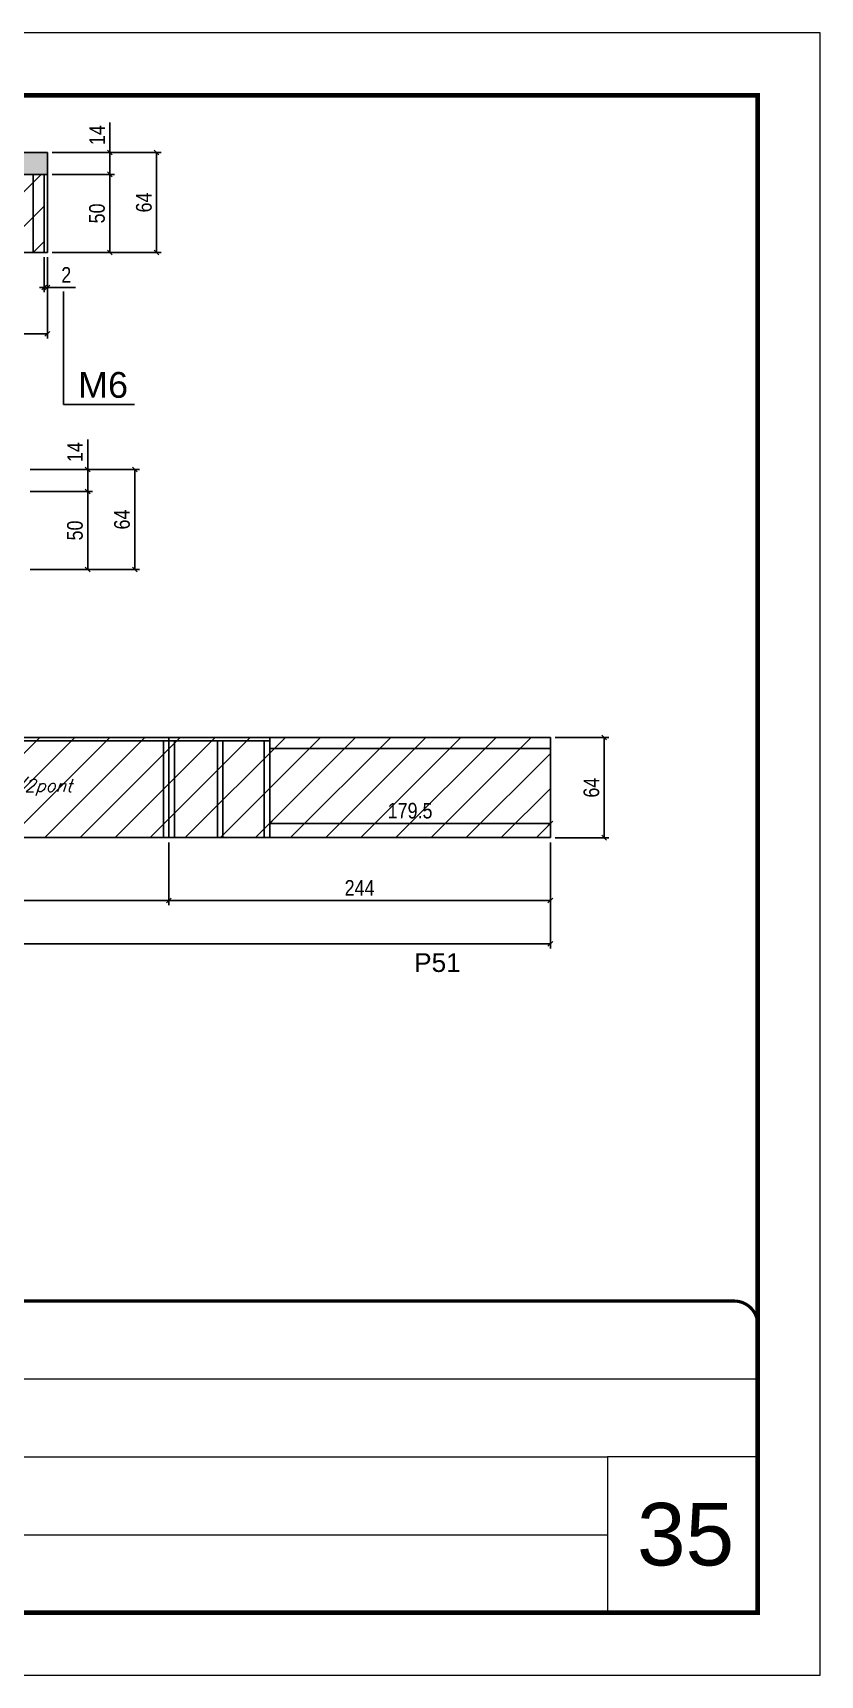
# Model space of a CAD drawing. Extents: x 3309 to 9563, y -2522 to 14608.
# Drawn here: x 7488 to 7991, y 4369 to 5419 of the extents above; entities that cross this region are included whole.
import ezdxf

# ---------------------------------------------------------------- set-up
doc = ezdxf.new("R2010")
doc.units = 0
doc.linetypes.add('CONTINUO', pattern=[0])
doc.linetypes.add('DASHED', pattern=[0.75, 0.5, -0.25])
for name, color, linetype in [('5', 5, 'Continuous'), ('COTA', 241, 'Continuous'), ('NOMENCLATURA', 7, 'Continuous'), ('Painéis', 200, 'Continuous'), ('SARR_2.2x7', 40, 'Continuous'), ('SARR_3.5x7', 81, 'Continuous'), ('texto', 7, 'Continuous')]:
    doc.layers.add(name, color=color, linetype=linetype)
for name, color, linetype, lineweight in [('CARIMBO', 255, 'Continuous', 9), ('Folhas', 255, 'Continuous', 9), ('Hachura', 251, 'Continuous', 9), ('SARRAFO DE PRESSAO', 251, 'DASHED', 9)]:
    doc.layers.add(name, color=color, linetype=linetype, lineweight=lineweight)
doc.styles.add('ARIAL', font='arial.ttf')
doc.styles.add('COTA TECNICA', font='techl___.ttf', dxfattribs={"height": 10})
doc.styles.add('Romans', font='romans.shx')
doc.styles.get("Standard").update_dxf_attribs({"font": 'arial.ttf'})
doc.dimstyles.new('PAINEL', dxfattribs={"dimtxt": 10, "dimasz": 3, "dimexe": 3, "dimexo": 3, "dimgap": 3, "dimtad": 1, "dimdec": 1, "dimzin": 12, "dimdsep": 46, "dimtxsty": 'COTA TECNICA', "dimblk1": 'OBLIQUE', "dimblk2": 'OBLIQUE', "dimsah": 1, "dimcen": 0.9, "dimclrd": 4, "dimclre": 4, "dimclrt": 240, "dimadec": 1, "dimazin": 3, "dimtfac": 1, "dimtdec": 1, "dimtmove": 0, "dimatfit": 3, "dimfxl": 1, "dimtolj": 1, "dimtzin": 12, "dimarcsym": 0})
pattern_1 = [(45, (-1585, 0), (-11.22532, 11.22532), [])]

# ---------------------------------------------------------------- blocks, each defined once
blk = doc.blocks.new('9999999999')
at = {"color": 30, "linetype": 'CONTINUO'}
for p, q in [((98564.6, 34379.6), (99584, 34379.6)), ((98564.6, 34329.8), (99488, 34329.8)), ((99584, 34329.8), (99488, 34329.8)), ((99488, 34329.8), (99488, 34230.2)), ((98564.6, 34280), (99488, 34280))]:
    blk.add_line(p, q, dxfattribs=at)
at = {"color": 30, "linetype": 'CONTINUO', "const_width": 2}
blk.add_lwpolyline([(99584, 34230.2), (99584, 34414.4, 0.414214), (99569, 34429.4), (98229, 34429.4, 0.414214), (98214, 34414.4), (98214, 34245.2, 0.414214), (98229, 34230.2), (99584, 34230.2)], format="xyb", dxfattribs=at)
at = {"layer": 'Folhas'}
blk.add_lwpolyline([(98139, 34190.2), (99624, 34190.2), (99624, 35240.2), (98139, 35240.2)], close=True, dxfattribs=at)
at = {"layer": 'Folhas', "color": 30, "const_width": 3}
blk.add_lwpolyline([(98214, 34230.2), (99584, 34230.2), (99584, 35200.2), (98214, 35200.2)], close=True, dxfattribs=at)
blk = doc.blocks.new('_Oblique')
at = {"color": 0, "linetype": 'ByBlock', "lineweight": -2}
blk.add_line((-0.5, -0.5), (0.5, 0.5), dxfattribs=at)
blk = doc.blocks.new('*D1370')
at = {"layer": 'COTA', "color": 4, "lineweight": -2, "transparency": 16777216}
for p, q in [((7349.1, 5275.8), (7349.1, 5223.8)), ((7497.1, 5275.8), (7497.1, 5223.8)), ((7349.1, 5226.8), (7497.1, 5226.8))]:
    blk.add_line(p, q, dxfattribs=at)
at = {"layer": 'Defpoints', "color": 0, "transparency": 16777216}
for p in [(7349.1, 5278.8), (7497.1, 5278.8), (7497.1, 5226.8)]:
    blk.add_point(p, dxfattribs=at)
at = {"layer": 'COTA', "color": 4, "lineweight": -2, "transparency": 16777216, "xscale": 3, "yscale": 3, "zscale": 3, "rotation": 180}
blk.add_blockref('_Oblique', (7349.1, 5226.8), dxfattribs=at)
at = {"layer": 'COTA', "color": 4, "lineweight": -2, "transparency": 16777216, "xscale": 3, "yscale": 3, "zscale": 3}
blk.add_blockref('_Oblique', (7497.1, 5226.8), dxfattribs=at)
at = {"layer": 'COTA', "color": 240, "transparency": 16777216, "insert": (7423.1, 5234.9), "char_height": 10, "attachment_point": 5, "style": 'COTA TECNICA'}
blk.add_mtext('\\A1;148', dxfattribs=at)
blk = doc.blocks.new('*D1371')
at = {"layer": 'COTA', "color": 4, "lineweight": -2, "transparency": 16777216}
for p, q in [((7500.1, 5328.8), (7540, 5328.8)), ((7537, 5328.8), (7537, 5278.8)), ((7500.1, 5278.8), (7540, 5278.8))]:
    blk.add_line(p, q, dxfattribs=at)
at = {"layer": 'Defpoints', "color": 0, "transparency": 16777216}
for p in [(7497.1, 5328.8), (7497.1, 5278.8), (7537, 5278.8)]:
    blk.add_point(p, dxfattribs=at)
at = {"layer": 'COTA', "color": 4, "lineweight": -2, "transparency": 16777216, "xscale": 3, "yscale": 3, "zscale": 3}
for p, rotation in [((7537, 5328.8), 90), ((7537, 5278.8), 270)]:
    blk.add_blockref('_Oblique', p, dxfattribs=dict(at, rotation=rotation))
at = {"layer": 'COTA', "color": 240, "transparency": 16777216, "insert": (7528.9, 5303.8), "char_height": 10, "attachment_point": 5, "rotation": 90, "style": 'COTA TECNICA'}
blk.add_mtext('\\A1;50', dxfattribs=at)
blk = doc.blocks.new('*D1372')
at = {"layer": 'COTA', "color": 4, "lineweight": -2, "transparency": 16777216}
for p, q in [((7537, 5342.8), (7537, 5361.9)), ((7500.1, 5342.8), (7540, 5342.8)), ((7537, 5328.8), (7537, 5342.8)), ((7500.1, 5328.8), (7540, 5328.8))]:
    blk.add_line(p, q, dxfattribs=at)
at = {"layer": 'Defpoints', "color": 0, "transparency": 16777216}
for p in [(7497.1, 5342.8), (7537, 5342.8), (7497.1, 5328.8)]:
    blk.add_point(p, dxfattribs=at)
at = {"layer": 'COTA', "color": 4, "lineweight": -2, "transparency": 16777216, "xscale": 3, "yscale": 3, "zscale": 3}
for p, rotation in [((7537, 5342.8), 90), ((7537, 5328.8), 270)]:
    blk.add_blockref('_Oblique', p, dxfattribs=dict(at, rotation=rotation))
at = {"layer": 'COTA', "color": 240, "transparency": 16777216, "insert": (7528.9, 5353.9), "char_height": 10, "attachment_point": 5, "rotation": 90, "style": 'COTA TECNICA'}
blk.add_mtext('\\A1;14', dxfattribs=at)
blk = doc.blocks.new('*D1373')
at = {"layer": 'COTA', "color": 4, "lineweight": -2, "transparency": 16777216}
for p, q in [((7500.1, 5342.8), (7570, 5342.8)), ((7567, 5278.8), (7567, 5342.8)), ((7500.1, 5278.8), (7570, 5278.8))]:
    blk.add_line(p, q, dxfattribs=at)
at = {"layer": 'Defpoints', "color": 0, "transparency": 16777216}
for p in [(7497.1, 5342.8), (7567, 5342.8), (7497.1, 5278.8)]:
    blk.add_point(p, dxfattribs=at)
at = {"layer": 'COTA', "color": 4, "lineweight": -2, "transparency": 16777216, "xscale": 3, "yscale": 3, "zscale": 3}
for p, rotation in [((7567, 5342.8), 90), ((7567, 5278.8), 270)]:
    blk.add_blockref('_Oblique', p, dxfattribs=dict(at, rotation=rotation))
at = {"layer": 'COTA', "color": 240, "transparency": 16777216, "insert": (7558.9, 5310.8), "char_height": 10, "attachment_point": 5, "rotation": 90, "style": 'COTA TECNICA'}
blk.add_mtext('\\A1;64', dxfattribs=at)
blk = doc.blocks.new('*D1381')
at = {"layer": 'COTA', "color": 4, "linetype": 'ByBlock', "lineweight": -2, "transparency": 16777216}
for p, q in [((6598.8, 4901.7), (6598.8, 4833.9)), ((7818.8, 4901.7), (7818.8, 4833.9)), ((7818.8, 4836.9), (6598.8, 4836.9))]:
    blk.add_line(p, q, dxfattribs=at)
at = {"layer": 'Defpoints', "color": 0, "linetype": 'ByBlock', "transparency": 16777216}
for p in [(6598.8, 4904.7), (7818.8, 4904.7), (6598.8, 4836.9)]:
    blk.add_point(p, dxfattribs=at)
at = {"layer": 'COTA', "color": 4, "linetype": 'ByBlock', "lineweight": -2, "transparency": 16777216, "xscale": 3, "yscale": 3, "zscale": 3, "rotation": 180}
blk.add_blockref('_Oblique', (6598.8, 4836.9), dxfattribs=at)
at = {"layer": 'COTA', "color": 4, "linetype": 'ByBlock', "lineweight": -2, "transparency": 16777216, "xscale": 3, "yscale": 3, "zscale": 3}
blk.add_blockref('_Oblique', (7818.8, 4836.9), dxfattribs=at)
at = {"layer": 'COTA', "color": 240, "linetype": 'ByBlock', "transparency": 16777216, "insert": (7208.8, 4845), "char_height": 10, "attachment_point": 5, "style": 'COTA TECNICA'}
blk.add_mtext('\\A1;1220', dxfattribs=at)
blk = doc.blocks.new('*D1383')
at = {"layer": 'COTA', "color": 4, "lineweight": -2, "transparency": 16777216}
for p, q in [((7821.8, 4968.7), (7856.2, 4968.7)), ((7853.2, 4968.7), (7853.2, 4904.7)), ((7821.8, 4904.7), (7856.2, 4904.7))]:
    blk.add_line(p, q, dxfattribs=at)
at = {"layer": 'Defpoints', "color": 0, "transparency": 16777216}
for p in [(7818.8, 4968.7, 0), (7818.8, 4904.7, 0), (7853.2, 4904.7)]:
    blk.add_point(p, dxfattribs=at)
at = {"layer": 'COTA', "color": 4, "lineweight": -2, "transparency": 16777216, "xscale": 3, "yscale": 3, "zscale": 3}
for p, rotation in [((7853.2, 4968.7), 90), ((7853.2, 4904.7), 270)]:
    blk.add_blockref('_Oblique', p, dxfattribs=dict(at, rotation=rotation))
at = {"layer": 'COTA', "color": 240, "transparency": 16777216, "insert": (7845.1, 4936.7), "char_height": 10, "attachment_point": 5, "rotation": 90, "style": 'COTA TECNICA'}
blk.add_mtext('\\A1;64', dxfattribs=at)
blk = doc.blocks.new('*D1384')
at = {"layer": 'COTA', "color": 4, "lineweight": -2, "transparency": 16777216}
for p, q in [((7330.8, 4901.7), (7330.8, 4861.6)), ((7574.8, 4901.7), (7574.8, 4861.6)), ((7330.8, 4864.6), (7574.8, 4864.6))]:
    blk.add_line(p, q, dxfattribs=at)
at = {"layer": 'Defpoints', "color": 0, "transparency": 16777216}
for p in [(7330.8, 4904.7), (7574.8, 4904.7), (7574.8, 4864.6)]:
    blk.add_point(p, dxfattribs=at)
at = {"layer": 'COTA', "color": 4, "lineweight": -2, "transparency": 16777216, "xscale": 3, "yscale": 3, "zscale": 3, "rotation": 180}
blk.add_blockref('_Oblique', (7330.8, 4864.6), dxfattribs=at)
at = {"layer": 'COTA', "color": 4, "lineweight": -2, "transparency": 16777216, "xscale": 3, "yscale": 3, "zscale": 3}
blk.add_blockref('_Oblique', (7574.8, 4864.6), dxfattribs=at)
at = {"layer": 'COTA', "color": 240, "transparency": 16777216, "insert": (7452.8, 4872.6), "char_height": 10, "attachment_point": 5, "style": 'COTA TECNICA'}
blk.add_mtext('\\A1;244', dxfattribs=at)
blk = doc.blocks.new('*D1385')
at = {"layer": 'COTA', "color": 4, "lineweight": -2, "transparency": 16777216}
for p, q in [((7574.8, 4901.7), (7574.8, 4861.6)), ((7818.8, 4901.7), (7818.8, 4861.6)), ((7574.8, 4864.6), (7818.8, 4864.6))]:
    blk.add_line(p, q, dxfattribs=at)
at = {"layer": 'Defpoints', "color": 0, "transparency": 16777216}
for p in [(7574.8, 4904.7), (7818.8, 4904.7), (7818.8, 4864.6)]:
    blk.add_point(p, dxfattribs=at)
at = {"layer": 'COTA', "color": 4, "lineweight": -2, "transparency": 16777216, "xscale": 3, "yscale": 3, "zscale": 3, "rotation": 180}
blk.add_blockref('_Oblique', (7574.8, 4864.6), dxfattribs=at)
at = {"layer": 'COTA', "color": 4, "lineweight": -2, "transparency": 16777216, "xscale": 3, "yscale": 3, "zscale": 3}
blk.add_blockref('_Oblique', (7818.8, 4864.6), dxfattribs=at)
at = {"layer": 'COTA', "color": 240, "transparency": 16777216, "insert": (7696.8, 4872.6), "char_height": 10, "attachment_point": 5, "style": 'COTA TECNICA'}
blk.add_mtext('\\A1;244', dxfattribs=at)
blk = doc.blocks.new('*D1394')
at = {"layer": 'COTA', "color": 4, "lineweight": -2, "transparency": 16777216}
for p, q in [((7639.3, 4907.7), (7639.3, 4916.7)), ((7818.8, 4907.7), (7818.8, 4916.7)), ((7639.3, 4913.7), (7818.8, 4913.7))]:
    blk.add_line(p, q, dxfattribs=at)
at = {"layer": 'Defpoints', "color": 0, "transparency": 16777216}
for p in [(7639.3, 4904.7), (7818.8, 4913.7), (7818.8, 4904.7)]:
    blk.add_point(p, dxfattribs=at)
at = {"layer": 'COTA', "color": 4, "lineweight": -2, "transparency": 16777216, "xscale": 3, "yscale": 3, "zscale": 3, "rotation": 180}
blk.add_blockref('_Oblique', (7639.3, 4913.7), dxfattribs=at)
at = {"layer": 'COTA', "color": 4, "lineweight": -2, "transparency": 16777216, "xscale": 3, "yscale": 3, "zscale": 3}
blk.add_blockref('_Oblique', (7818.8, 4913.7), dxfattribs=at)
at = {"layer": 'COTA', "color": 240, "transparency": 16777216, "insert": (7729.1, 4921.9), "char_height": 10, "attachment_point": 5, "style": 'COTA TECNICA'}
blk.add_mtext('\\A1;179.5', dxfattribs=at)
blk = doc.blocks.new('*D1395')
at = {"layer": 'COTA', "color": 4, "lineweight": -2, "transparency": 16777216}
for p, q in [((7495.1, 5275.8), (7495.1, 5253.5)), ((7497.1, 5275.8), (7497.1, 5253.5)), ((7495.1, 5256.5), (7492.1, 5256.5)), ((7495.1, 5256.5), (7497.1, 5256.5)), ((7497.1, 5256.5), (7515.2, 5256.5))]:
    blk.add_line(p, q, dxfattribs=at)
at = {"layer": 'Defpoints', "color": 0, "transparency": 16777216}
for p in [(7495.1, 5278.8), (7497.1, 5278.8), (7497.1, 5256.5)]:
    blk.add_point(p, dxfattribs=at)
at = {"layer": 'COTA', "color": 4, "lineweight": -2, "transparency": 16777216, "xscale": 3, "yscale": 3, "zscale": 3}
blk.add_blockref('_Oblique', (7495.1, 5256.5), dxfattribs=at)
at = {"layer": 'COTA', "color": 4, "lineweight": -2, "transparency": 16777216, "xscale": 3, "yscale": 3, "zscale": 3, "rotation": 180}
blk.add_blockref('_Oblique', (7497.1, 5256.5), dxfattribs=at)
at = {"layer": 'COTA', "color": 240, "transparency": 16777216, "insert": (7509.2, 5264.5), "char_height": 10, "attachment_point": 5, "style": 'COTA TECNICA'}
blk.add_mtext('\\A1;2', dxfattribs=at)
blk = doc.blocks.new('*D3317')
at = {"layer": 'COTA', "color": 4, "lineweight": -2, "transparency": 16777216}
for p, q in [((7486.1, 5126.1), (7525.9, 5126.1)), ((7522.9, 5126.1), (7522.9, 5076.1)), ((7486.1, 5076.1), (7525.9, 5076.1))]:
    blk.add_line(p, q, dxfattribs=at)
at = {"layer": 'Defpoints', "color": 0, "transparency": 16777216}
for p in [(7483.1, 5126.1), (7483.1, 5076.1), (7522.9, 5076.1)]:
    blk.add_point(p, dxfattribs=at)
at = {"layer": 'COTA', "color": 4, "lineweight": -2, "transparency": 16777216, "xscale": 3, "yscale": 3, "zscale": 3}
for p, rotation in [((7522.9, 5126.1), 90), ((7522.9, 5076.1), 270)]:
    blk.add_blockref('_Oblique', p, dxfattribs=dict(at, rotation=rotation))
at = {"layer": 'COTA', "color": 240, "transparency": 16777216, "insert": (7514.8, 5101.1), "char_height": 10, "attachment_point": 5, "rotation": 90, "style": 'COTA TECNICA'}
blk.add_mtext('\\A1;50', dxfattribs=at)
blk = doc.blocks.new('*D3318')
at = {"layer": 'COTA', "color": 4, "lineweight": -2, "transparency": 16777216}
for p, q in [((7522.9, 5140.1), (7522.9, 5159.2)), ((7486.1, 5140.1), (7525.9, 5140.1)), ((7522.9, 5126.1), (7522.9, 5140.1)), ((7486.1, 5126.1), (7525.9, 5126.1))]:
    blk.add_line(p, q, dxfattribs=at)
at = {"layer": 'Defpoints', "color": 0, "transparency": 16777216}
for p in [(7483.1, 5140.1), (7522.9, 5140.1), (7483.1, 5126.1)]:
    blk.add_point(p, dxfattribs=at)
at = {"layer": 'COTA', "color": 4, "lineweight": -2, "transparency": 16777216, "xscale": 3, "yscale": 3, "zscale": 3}
for p, rotation in [((7522.9, 5140.1), 90), ((7522.9, 5126.1), 270)]:
    blk.add_blockref('_Oblique', p, dxfattribs=dict(at, rotation=rotation))
at = {"layer": 'COTA', "color": 240, "transparency": 16777216, "insert": (7514.8, 5151.2), "char_height": 10, "attachment_point": 5, "rotation": 90, "style": 'COTA TECNICA'}
blk.add_mtext('\\A1;14', dxfattribs=at)
blk = doc.blocks.new('*D3319')
at = {"layer": 'COTA', "color": 4, "lineweight": -2, "transparency": 16777216}
for p, q in [((7486.1, 5140.1), (7556, 5140.1)), ((7553, 5076.1), (7553, 5140.1)), ((7486.1, 5076.1), (7556, 5076.1))]:
    blk.add_line(p, q, dxfattribs=at)
at = {"layer": 'Defpoints', "color": 0, "transparency": 16777216}
for p in [(7483.1, 5140.1), (7553, 5140.1), (7483.1, 5076.1)]:
    blk.add_point(p, dxfattribs=at)
at = {"layer": 'COTA', "color": 4, "lineweight": -2, "transparency": 16777216, "xscale": 3, "yscale": 3, "zscale": 3}
for p, rotation in [((7553, 5140.1), 90), ((7553, 5076.1), 270)]:
    blk.add_blockref('_Oblique', p, dxfattribs=dict(at, rotation=rotation))
at = {"layer": 'COTA', "color": 240, "transparency": 16777216, "insert": (7544.9, 5108.1), "char_height": 10, "attachment_point": 5, "rotation": 90, "style": 'COTA TECNICA'}
blk.add_mtext('\\A1;64', dxfattribs=at)

msp = doc.modelspace()

# ---------------------------------------------------------------- hatches: boundary and pattern name
at = {"layer": 'COTA'}
h = msp.add_hatch(dxfattribs=at)
h.set_pattern_fill('AR-CONC', color=256, scale=0.03)
h.set_pattern_definition([(50, (-1585, 0), (5.46554, -0.4781726), [0.5715, -6.2865]), (355, (-1585, 0), (-1.0573026, 5.7317054), [0.4572, -5.0292175]), (100.451445, (-1584.5445, -0.04), (4.4082374, 5.2535326), [0.4857003, -5.3427073]), (46.1842, (-1585, 1.524), (8.1323712, -1.26127), [0.85725, -9.42975]), (96.63556, (-1584.322, 1.419), (7.122124, 7.422784), [0.728551, -8.014068]), (351.18415, (-1585, 1.524), (7.122124, 7.422784), [0.685799, -7.543792]), (21, (-1584.238, 1.143), (4.5484317, -3.067956), [0.5715, -6.2865]), (326, (-1584.238, 1.143), (1.854061, 5.525639), [0.4572, -5.0292]), (71.451445, (-1583.859, 0.8873), (6.4024926, 2.457683), [0.4857003, -5.342698]), (37.5, (-1585, 0), (0.0926581, 2.53665117), [0, -4.96824, 0, -5.1054, 0, -5.04825]), (7.5, (-1585, 0), (2.0045899, 3.00541724), [0, -2.91084, 0, -4.85394, 0, -1.92405]), (327.5, (-1586.6993, 0), (4.06771786, -0.17186232), [0, -1.905, 0, -5.9436, 0, -7.8867]), (317.5, (-1587.4613, 0), (4.4438754, 0.7627947), [0, -2.4765, 0, -3.94716, 0, -5.6007])])
h.paths.add_polyline_path([(7319.1, 5278.8), (7349.1, 5278.8), (7349.1, 5328.8), (7497.1, 5328.8), (7497.1, 5342.8), (6945.1, 5342.8), (6945.1, 5326.8), (7188.6, 5326.8), (7188.6, 5278.8), (7218.6, 5278.8), (7218.6, 5326.8), (7319.1, 5326.8)])
at = {"layer": 'Hachura', "linetype": 'ByBlock'}
h = msp.add_hatch(dxfattribs=at)
h.set_pattern_fill('ANSI31', color=256, scale=5)
h.set_pattern_definition(pattern_1)
h.paths.add_polyline_path([(6945.1, 5326.8), (6945.1, 5278.8), (7186.6, 5278.8), (7186.6, 5326.8)])
h.paths.add_polyline_path([(7319.1, 5278.8), (7319.1, 5326.8), (7220.6, 5326.8), (7220.6, 5278.8)])
h.paths.add_polyline_path([(7495.1, 5278.8), (7495.1, 5328.8), (7351.1, 5328.8), (7351.1, 5278.8)])
h = msp.add_hatch(dxfattribs=at)
h.set_pattern_fill('ANSI31', color=256, scale=5)
h.set_pattern_definition(pattern_1)
h.paths.add_polyline_path([(6842.83, 4968.73), (6598.83, 4968.73), (6598.83, 4904.73), (6842.83, 4904.73)])
h.paths.add_polyline_path([(7086.83, 4968.73), (6842.83, 4968.73), (6842.83, 4904.73), (7086.83, 4904.73)])
h.paths.add_polyline_path([(7330.83, 4968.73), (7086.83, 4968.73), (7086.83, 4904.73), (7330.83, 4904.73)])
h.paths.add_polyline_path([(7574.83, 4968.73), (7330.83, 4968.73), (7330.83, 4904.73), (7574.83, 4904.73)])
h.paths.add_polyline_path([(7818.83, 4968.73), (7574.83, 4968.73), (7574.83, 4904.73), (7818.83, 4904.73)])
h.paths.add_polyline_path([(7179.83, 4775.16), (7086.83, 4775.16), (7086.83, 4711.16), (7179.83, 4711.16)])
h.paths.add_polyline_path([(7086.83, 4775.16), (6842.83, 4775.16), (6842.83, 4711.16), (7086.83, 4711.16)])
h.paths.add_polyline_path([(6842.83, 4775.16), (6598.83, 4775.16), (6598.83, 4711.16), (6842.83, 4711.16)])

# ---------------------------------------------------------------- linework, layer by layer
at = {"layer": 'COTA'}
for p, q in [((6945.1, 5342.8), (7497.1, 5342.8)), ((7497.1, 5342.8), (7497.1, 5328.8))]:
    msp.add_line(p, q, dxfattribs=at)
at = {"layer": 'NOMENCLATURA', "linetype": 'Continuous'}
for p, q in [((7507.43, 5181.73), (7507.43, 5253.98)), ((7552.81, 5181.73), (7507.43, 5181.73))]:
    msp.add_line(p, q, dxfattribs=at)
at = {"layer": 'Painéis', "linetype": 'ByBlock'}
for p, q in [((7497.1, 5328.8), (7349.1, 5328.8)), ((7495.1, 5278.8), (7495.1, 5328.8)), ((7497.1, 5278.8), (7497.1, 5328.8)), ((7349.1, 5278.8), (7497.1, 5278.8)), ((7818.83, 4968.73), (6598.83, 4968.73)), ((7574.83, 4904.73), (7574.83, 4968.73)), ((7818.83, 4904.73), (7818.83, 4968.73)), ((7818.83, 4904.73), (6598.83, 4904.73))]:
    msp.add_line(p, q, dxfattribs=at)
at = {"layer": 'SARR_2.2x7', "linetype": 'Continuous'}
for p, q in [((7488.1, 5278.8), (7488.1, 5328.8)), ((7574.83, 4966.53), (7393.83, 4966.53)), ((7639.33, 4966.53), (7574.83, 4966.53)), ((7818.83, 4961.73), (7639.33, 4961.73))]:
    msp.add_line(p, q, dxfattribs=at)
at = {"layer": 'SARR_3.5x7'}
for p, q in [((7571.33, 4966.53), (7571.33, 4904.73)), ((7578.33, 4966.53), (7578.33, 4904.73)), ((7605.89, 4966.53), (7605.89, 4904.73)), ((7609.39, 4904.73), (7609.39, 4966.53)), ((7635.83, 4966.53), (7635.83, 4904.73)), ((7639.33, 4904.73), (7639.33, 4968.73))]:
    msp.add_line(p, q, dxfattribs=at)

# ---------------------------------------------------------------- block references
at = {"layer": 'SARRAFO DE PRESSAO', "color": 6, "linetype": 'ByBlock'}
msp.add_blockref('9999999999', (-91632.61, -29820.95), dxfattribs=at)

# ---------------------------------------------------------------- texts
at = {"layer": '5', "linetype": 'Continuous'}
msp.add_text('P51', height=12, rotation=0.00004, dxfattribs=at).set_placement((7731.69, 4818.85))
at = {"layer": 'CARIMBO', "style": 'ARIAL'}
msp.add_text('35', height=40, dxfattribs=at).set_placement((7874.23, 4439.4))
at = {"layer": 'NOMENCLATURA', "linetype": 'Continuous'}
msp.add_text('M6', height=16.5, dxfattribs=at).set_placement((7516.71, 5185.93))
at = {"layer": 'texto', "color": 2, "insert": (7484.33, 4936.73), "char_height": 8, "attachment_point": 5, "style": 'Romans'}
msp.add_mtext('{\\Q19;\\C256;7 1/2pont}', dxfattribs=at)

# ---------------------------------------------------------------- dimensions: what is measured, and where the dimension line sits
at = {"layer": 'COTA'}
for base, p1, p2, angle, picture, middle in [((7536.96, 5342.8), (7497.1, 5328.8), (7497.1, 5342.8), 90, '*D1372', (7528.89, 5353.86)), ((7567.03, 5342.8), (7497.1, 5278.8), (7497.1, 5342.8), 90, '*D1373', (7558.92, 5310.8)), ((7536.96, 5278.8), (7497.1, 5328.8), (7497.1, 5278.8), 90, '*D1371', (7528.85, 5303.8)), ((7497.1, 5226.82), (7349.1, 5278.8), (7497.1, 5278.8), 180, '*D1370', (7423.1, 5234.91)), ((7522.92, 5140.11), (7483.06, 5126.11), (7483.06, 5140.11), 90, '*D3318', (7514.85, 5151.17)), ((7552.99, 5140.11), (7483.06, 5076.11), (7483.06, 5140.11), 90, '*D3319', (7544.88, 5108.11)), ((7522.92, 5076.11), (7483.06, 5126.11), (7483.06, 5076.11), 90, '*D3317', (7514.81, 5101.11)), ((7853.19, 4904.73, 0), (7818.83, 4968.73), (7818.83, 4904.73), 90, '*D1383', (7845.09, 4936.73, 0))]:
    dim = msp.add_linear_dim(base=base, p1=p1, p2=p2, angle=angle, dimstyle='PAINEL', dxfattribs=at)
    dim.commit()
    dim.dimension.update_dxf_attribs({"geometry": picture, "text_midpoint": middle})
for base, p1, p2, picture, middle in [((7497.1, 5256.49), (7495.1, 5278.8), (7497.1, 5278.8), '*D1395', (7509.15, 5264.49)), ((7818.83, 4913.73), (7639.33, 4904.73), (7818.83, 4904.73), '*D1394', (7729.08, 4921.87)), ((7574.83, 4864.57), (7330.83, 4904.73), (7574.83, 4904.73), '*D1384', (7452.83, 4872.64))]:
    dim = msp.add_linear_dim(base=base, p1=p1, p2=p2, dimstyle='PAINEL', dxfattribs=at)
    dim.commit()
    dim.dimension.update_dxf_attribs({"geometry": picture, "text_midpoint": middle})
at = {"layer": 'COTA', "linetype": 'ByBlock'}
dim = msp.add_linear_dim(base=(6598.83, 4836.86), p1=(7818.83, 4904.73), p2=(6598.83, 4904.73), angle=180, dimstyle='PAINEL', dxfattribs=at)
dim.commit()
dim.dimension.update_dxf_attribs({"geometry": '*D1381', "text_midpoint": (7208.83, 4844.96)})
at = {"layer": 'COTA'}
dim = msp.add_linear_dim(base=(7818.83, 4864.57), p1=(7574.83, 4904.73), p2=(7818.83, 4904.73), dimstyle='PAINEL', override={"dimtmove": 1}, dxfattribs=at)
dim.commit()
dim.dimension.update_dxf_attribs({"geometry": '*D1385', "text_midpoint": (7696.83, 4872.64)})

doc.saveas('drawing.dxf')
